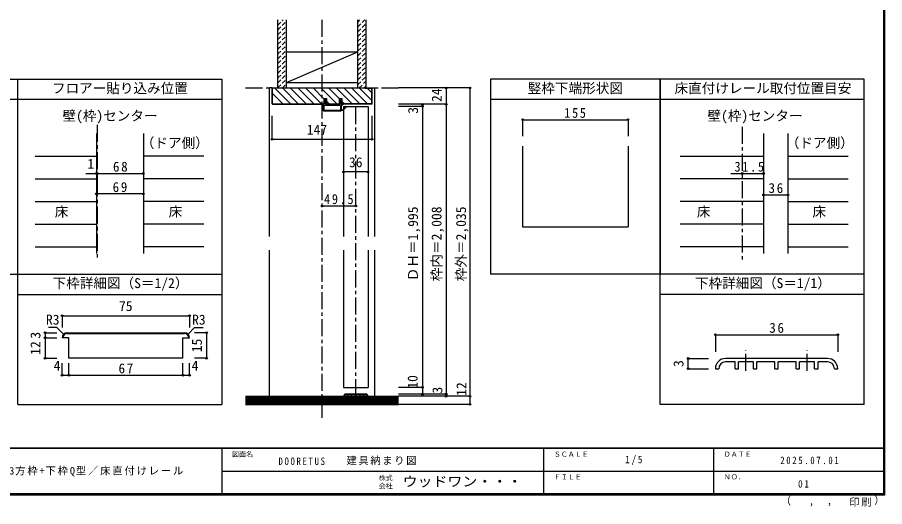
# Model space of a CAD drawing. Units: millimetres at full size, sheet at 1:5, with parts at other scales. Extents: x -973 to 977, y -718 to 696.
# Drawn here: x -299 to 977, y -718 to 1 of the extents above; entities that cross this region are included whole.
import ezdxf
from ezdxf.enums import TextEntityAlignment as Align

# ---------------------------------------------------------------- set-up
doc = ezdxf.new("R2010")
doc.units = ezdxf.units.MM
doc.header["$LTSCALE"] = 5
doc.header["$PDMODE"] = 32
doc.header["$PDSIZE"] = 2.5
doc.linetypes.add('CHAIN1', pattern=[8, 5, -1, 1, -1])
doc.linetypes.add('DASHED1', pattern=[1.8, 1.2, -0.6])
for name, color, linetype in [('0-0_補助線', 7, 'Continuous'), ('0-1_通り芯', 4, 'CHAIN1'), ('0-3_仕上げ', 7, 'Continuous'), ('0-4_枠', 3, 'Continuous'), ('0-6_扉', 6, 'Continuous'), ('0-7_金物', 7, 'Continuous'), ('0-A_文字', 3, 'Continuous'), ('0-B_寸法', 7, 'Continuous'), ('0-C_ハッチ', 4, 'DASHED1'), ('1-4_枠', 3, 'Continuous'), ('1-B_寸法', 7, 'Continuous'), ('7-7_金物', 7, 'Continuous'), ('7-B_寸法', 4, 'Continuous'), ('F-0_補助線', 7, 'Continuous'), ('F-1_枠', 6, 'Continuous'), ('F-A_文字', 7, 'Continuous')]:
    doc.layers.add(name, color=color, linetype=linetype)
doc.styles.add('ＭＳ ゴシック', font='')
doc.styles.get('ＭＳ ゴシック').set_extended_font_data('MS Gothic')

# ---------------------------------------------------------------- blocks, each defined once
blk = doc.blocks.new('2')
at = {"layer": '0-0_補助線'}
for p, q in [((-9.846, -9.622), (-9.846, 15.078)), ((-8.846, 16.078), (0.354, 16.078)), ((-8.846, 15.878), (0.637, 15.878)), ((-8.446, 14.378), (-8.446, -8.922)), ((-8.146, 14.678), (-1.546, 14.678)), ((-1.246, 14.378), (-1.246, -8.922)), ((4.154, 13.753), (4.154, 13.053)), ((5.154, 13.053), (4.512, 13.876)), ((7.154, 13.053), (5.154, 13.053)), ((0.154, 11.653), (2.154, 11.653)), ((0.154, 11.653), (0.154, -8.497)), ((2.154, 10.953), (2.154, 11.653)), ((3.154, 11.653), (2.512, 10.83)), ((3.154, 11.653), (6.154, 11.653)), ((6.154, 10.953), (6.154, 11.653)), ((7.558, 12.258), (6.516, 10.835)), ((-1.48, -10.622), (-8.846, -10.622)), ((-1.546, -9.222), (-8.146, -9.222)), ((-1.189, -10.85), (-0.732, -12.694)), ((0.154, -8.497), (2.154, -8.497)), ((4.154, -9.897), (0.154, -9.897)), ((0.154, -9.897), (0.154, -10.622)), ((0.154, -10.622), (0.645, -12.548)), ((2.154, -7.797), (2.154, -8.497)), ((3.154, -8.497), (2.512, -7.674)), ((3.154, -8.497), (6.154, -8.497)), ((4.154, -10.597), (4.154, -9.897)), ((5.154, -9.897), (4.512, -10.72)), ((7.154, -9.897), (5.154, -9.897)), ((6.154, -7.797), (6.154, -8.497)), ((7.558, -9.101), (6.516, -7.679)), ((0.354, -12.922), (-0.441, -12.922))]:
    blk.add_line(p, q, dxfattribs=at)
for points in [[(-9.646, 15.078), (-9.646, -9.622), (-9.846, -9.622)], [(4.154, 13.053), (0.154, 13.053), (0.649, 15.723)]]:
    blk.add_lwpolyline(points, dxfattribs=at)
for centre, radius, start, end in [((-8.846, 15.078), 1, 90, 180), ((-8.846, 15.078), 0.8, 90, 180), ((-8.146, 14.378), 0.3, 90, 180), ((-1.546, 14.378), 0.3, 0, 90), ((0.354, 15.778), 0.3, 349.49875, 90), ((4.354, 13.753), 0.2, 37.96957, 180), ((7.154, 12.553), 0.5, 323.78053, 90), ((2.354, 10.953), 0.2, 180, 322.03043), ((6.354, 10.953), 0.2, 180, 323.78053), ((-8.846, -9.622), 1, 180, 270), ((-2.846, -10.72), 6, 179.06153, 259.29815), ((-8.146, -8.922), 0.3, 180, 270), ((-2.846, -10.72), 5.3, 178.93757, 259.29815), ((-1.546, -8.922), 0.3, 270, 0), ((-1.48, -10.922), 0.3, 13.9282, 90), ((-0.441, -12.622), 0.3, 193.9282, 270), ((0.354, -12.622), 0.3, 270, 14.29438), ((2.354, -7.797), 0.2, 37.96957, 180), ((4.354, -10.597), 0.2, 180, 322.03043), ((6.354, -7.797), 0.2, 36.21947, 180), ((7.154, -9.397), 0.5, 270, 36.21947), ((-3.896, -16.272), 0.35, 259.29815, 79.29815)]:
    blk.add_arc(centre, radius, start, end, dxfattribs=at)
blk.add_point((-3.896, -16.622), dxfattribs=at)

msp = doc.modelspace()

# ---------------------------------------------------------------- linework, layer by layer
at = {"layer": '0-1_通り芯'}
for p, q in [((149.153, -587.5), (149.153, -2.5)), ((36.653, -102.5), (261.653, -102.5)), ((198.653, -555.5), (198.653, -126.5)), ((-181.87, -156.725), (-181.87, -355.75)), ((766.955, -159.5), (766.955, -356.007)), ((36.653, -567.5), (264.01, -567.5))]:
    msp.add_line(p, q, dxfattribs=at)
at = {"layer": '0-3_仕上げ', "color": 2}
for p, q in [((84.153, -102.5), (84.153, -2.5)), ((96.653, -102.5), (96.653, -2.5)), ((201.653, -102.5), (201.653, -2.5)), ((214.153, -102.5), (214.153, -2.5)), ((36.653, -555.5), (261.653, -555.5)), ((36.653, -567.5), (261.653, -567.5))]:
    msp.add_line(p, q, dxfattribs=at)
at = {"layer": '0-3_仕上げ'}
for p, q in [((96.653, -94.5), (201.653, -49.5)), ((36.653, -557), (261.653, -557)), ((36.653, -558.5), (261.653, -558.5)), ((36.653, -560), (261.653, -560)), ((36.653, -561.5), (261.653, -561.5)), ((36.653, -563), (261.653, -563)), ((36.653, -564.5), (261.653, -564.5)), ((36.653, -566), (261.653, -566))]:
    msp.add_line(p, q, dxfattribs=at)
at = {"layer": '0-3_仕上げ', "color": 3}
for p, q in [((96.653, -49.5), (201.653, -49.5)), ((96.653, -94.5), (201.653, -94.5))]:
    msp.add_line(p, q, dxfattribs=at)
at = {"layer": '0-3_仕上げ', "color": 4}
for p, q in [((-272.846, -202.801), (-182.87, -202.801)), ((-24.704, -202.801), (-113.87, -202.801)), ((675.98, -202.801), (798.455, -202.801)), ((834.455, -202.801), (922.818, -202.801)), ((-272.846, -236.103), (-182.87, -236.103)), ((-24.704, -236.103), (-113.87, -236.103)), ((798.455, -236.103), (675.98, -236.103)), ((834.455, -236.103), (922.818, -236.103)), ((-272.846, -269.404), (-182.87, -269.404)), ((-24.704, -269.404), (-113.87, -269.404)), ((798.455, -269.404), (675.98, -269.404)), ((834.455, -269.404), (922.818, -269.404)), ((-272.846, -302.706), (-182.87, -302.706)), ((-24.704, -302.706), (-113.87, -302.706)), ((798.455, -302.706), (675.98, -302.706)), ((834.455, -302.706), (922.818, -302.706)), ((-272.846, -336.007), (-182.87, -336.007)), ((-24.704, -336.007), (-113.87, -336.007)), ((798.455, -336.007), (675.98, -336.007)), ((834.455, -336.007), (922.818, -336.007))]:
    msp.add_line(p, q, dxfattribs=at)
at = {"layer": '0-4_枠', "color": 4}
for p, q in [((71.653, -321), (71.653, -102.5)), ((75.653, -102.5), (71.653, -102.5)), ((222.653, -102.5), (226.653, -102.5)), ((226.653, -321), (226.653, -102.5)), ((71.653, -555.5), (71.653, -341)), ((226.653, -555.5), (226.653, -341))]:
    msp.add_line(p, q, dxfattribs=at)
at = {"layer": '0-4_枠'}
for p, q in [((75.653, -125.793), (75.653, -102.5)), ((75.653, -102.5), (222.653, -102.5)), ((212.653, -103), (212.653, -102.5)), ((212.653, -103), (222.153, -103)), ((222.653, -125.793), (222.653, -102.5)), ((76.36, -126.5), (75.653, -125.793)), ((76.36, -126.5), (152.153, -126.5)), ((76.567, -126), (152.153, -126)), ((152.153, -126.5), (152.153, -118)), ((152.153, -118), (155.853, -118)), ((155.853, -126.5), (155.853, -118)), ((155.853, -126), (174.453, -126)), ((155.853, -126.5), (174.453, -126.5)), ((174.453, -126.5), (174.453, -118)), ((174.453, -118), (178.153, -118)), ((178.153, -118), (178.153, -126.5)), ((221.739, -126), (178.153, -126)), ((221.946, -126.5), (178.153, -126.5)), ((221.946, -126.5), (222.653, -125.793)), ((-182.87, -169.5), (-182.87, -346.007)), ((-113.87, -169.5), (-113.87, -346.007)), ((798.455, -169.5), (798.455, -346.007)), ((834.455, -169.5), (834.455, -346.007))]:
    msp.add_line(p, q, dxfattribs=at)
for points in [[(85.653, -102.5), (85.653, -103), (76.153, -103)], [(76.567, -126), (76.153, -125.586), (76.153, -103)], [(221.739, -126), (222.153, -125.586), (222.153, -103)]]:
    msp.add_lwpolyline(points, dxfattribs=at)
at = {"layer": '0-6_扉'}
for p, q in [((180.653, -129.5), (180.653, -321)), ((180.653, -129.5), (216.653, -129.5)), ((216.653, -129.5), (216.653, -321)), ((180.653, -341), (180.653, -542.5)), ((216.653, -341), (216.653, -542.5)), ((180.653, -542.5), (216.653, -542.5))]:
    msp.add_line(p, q, dxfattribs=at)
at = {"layer": '0-7_金物'}
for p, q in [((180.653, -555.5), (181.653, -555.5)), ((213.653, -552.5), (183.653, -552.5)), ((186.453, -553.5), (183.653, -553.5)), ((186.453, -555.5), (186.453, -553.5)), ((186.453, -555.5), (187.453, -555.5)), ((191.853, -553.5), (187.453, -553.5)), ((187.453, -555.5), (187.453, -553.5)), ((191.853, -555.5), (191.853, -553.5)), ((191.853, -555.5), (192.853, -555.5)), ((198.153, -553.5), (192.853, -553.5)), ((192.853, -555.5), (192.853, -553.5)), ((198.153, -555.5), (198.153, -553.5)), ((198.153, -555.5), (199.153, -555.5)), ((204.453, -553.5), (199.153, -553.5)), ((199.153, -555.5), (199.153, -553.5)), ((204.453, -555.5), (204.453, -553.5)), ((204.453, -555.5), (205.453, -555.5)), ((209.853, -553.5), (205.453, -553.5)), ((205.453, -555.5), (205.453, -553.5)), ((209.853, -555.5), (209.853, -553.5)), ((209.853, -555.5), (210.853, -555.5)), ((213.653, -553.5), (210.853, -553.5)), ((210.853, -555.5), (210.853, -553.5)), ((215.653, -555.5), (216.653, -555.5))]:
    msp.add_line(p, q, dxfattribs=at)
for centre, radius, start, end in [((183.653, -555.5), 3, 90, 180), ((183.653, -555.5), 2, 90, 180), ((213.653, -555.5), 3, 0, 90), ((213.653, -555.5), 2, 0, 90)]:
    msp.add_arc(centre, radius, start, end, dxfattribs=at)
at = {"layer": '0-A_文字'}
for p, q in [((-578.347, -89.5), (-298.347, -89.5)), ((-298.347, -89.5), (1.653, -89.5)), ((-298.347, -376.007), (-298.347, -89.5)), ((1.653, -89.5), (1.653, -567.5)), ((646.639, -89.5), (396.639, -89.5)), ((396.639, -89.5), (396.639, -376.007)), ((646.639, -567.5), (646.639, -89.5)), ((946.639, -89.5), (646.639, -89.5)), ((646.639, -89.5), (646.639, -376.007)), ((946.639, -567.5), (946.639, -89.5)), ((-298.347, -119.5), (-578.347, -119.5)), ((1.653, -119.5), (-298.347, -119.5)), ((646.639, -119.5), (396.639, -119.5)), ((946.639, -119.5), (646.639, -119.5)), ((444.139, -187.826), (444.139, -306.48)), ((599.139, -187.826), (599.139, -306.48)), ((444.139, -306.48), (599.139, -306.48)), ((-298.347, -567.5), (-298.347, -376.007)), ((646.639, -376.007), (396.639, -376.007)), ((946.639, -376.007), (646.639, -376.007)), ((-298.347, -406.007), (1.653, -406.007)), ((946.639, -406.007), (646.639, -406.007)), ((-298.347, -567.5), (1.653, -567.5)), ((946.639, -567.5), (646.639, -567.5))]:
    msp.add_line(p, q, dxfattribs=at)
at = {"layer": '0-A_文字', "color": 4}
for p, q in [((444.139, -149.099), (599.139, -149.099)), ((444.139, -149.099), (444.139, -173.089)), ((599.139, -149.099), (599.139, -173.089))]:
    msp.add_line(p, q, dxfattribs=at)
at = {"layer": '0-A_文字'}
msp.add_lwpolyline([(-578.347, -376.007), (-298.347, -376.007), (1.653, -376.007)], dxfattribs=at)
at = {"layer": '0-A_文字', "color": 7}
for p in [(444.139, -149.099), (599.139, -149.099)]:
    msp.add_point(p, dxfattribs=at)
at = {"layer": '0-B_寸法', "color": 4}
for p, q in [((366.653, -102.5), (261.653, -102.5)), ((331.653, -102.5), (331.653, -555.5)), ((331.653, -126.5), (261.653, -126.5)), ((296.653, -126.5), (296.653, -552.5)), ((296.653, -129.5), (261.653, -129.5)), ((75.653, -177.922), (75.653, -143.4)), ((-198.589, -228.19), (-181.87, -228.19)), ((-182.87, -228.19), (-182.87, -258.19)), ((-181.87, -228.19), (-181.87, -258.19)), ((-181.87, -228.19), (-113.87, -228.19)), ((216.653, -225.882), (180.653, -225.882)), ((750.261, -228.19), (798.455, -228.19)), ((-113.87, -258.19), (-182.87, -258.19)), ((798.455, -259.575), (834.455, -259.575)), ((149.153, -275.882), (198.653, -275.882)), ((296.653, -542.5), (261.653, -542.5)), ((331.653, -552.5), (261.653, -552.5)), ((366.653, -555.5), (261.653, -555.5))]:
    msp.add_line(p, q, dxfattribs=at)
for points in [[(366.653, -102.5), (366.653, -567.5), (261.653, -567.5)], [(75.653, -177.922), (222.653, -177.922), (222.653, -143.4)]]:
    msp.add_lwpolyline(points, dxfattribs=at)
at = {"layer": '0-B_寸法'}
for p in [(331.653, -102.5), (366.653, -102.5), (296.653, -126.5), (331.653, -126.5), (296.653, -129.5), (75.653, -177.922), (222.653, -177.922), (-182.87, -228.19), (-181.87, -228.19), (-113.87, -228.19), (180.653, -225.882), (216.653, -225.882), (766.955, -228.19), (798.455, -228.19), (-182.87, -258.19), (-113.87, -258.19), (798.455, -259.575), (834.455, -259.575), (149.153, -275.882), (198.653, -275.882), (296.653, -542.5), (296.653, -552.5), (331.653, -552.5), (331.653, -555.5), (366.653, -555.5), (366.653, -567.5)]:
    msp.add_point(p, dxfattribs=at)
at = {"layer": '0-C_ハッチ'}
for p, q in [((84.153, -9.969), (91.622, -2.5)), ((84.153, -2.898), (84.551, -2.5)), ((84.153, -17.04), (96.653, -4.54)), ((84.153, -24.111), (96.653, -11.611)), ((201.653, -5.606), (204.759, -2.5)), ((201.653, -12.677), (211.83, -2.5)), ((201.653, -19.748), (214.153, -7.248)), ((84.153, -31.182), (96.653, -18.682)), ((201.653, -26.819), (214.153, -14.319)), ((201.653, -33.89), (214.153, -21.39)), ((84.153, -38.253), (96.653, -25.753)), ((84.153, -45.324), (96.653, -32.824)), ((201.653, -40.961), (214.153, -28.461)), ((201.653, -48.032), (214.153, -35.532)), ((84.153, -52.395), (96.653, -39.895)), ((84.153, -59.466), (96.653, -46.966)), ((201.653, -55.103), (214.153, -42.603)), ((201.653, -62.174), (214.153, -49.674)), ((84.153, -66.537), (96.653, -54.037)), ((84.153, -73.608), (96.653, -61.108)), ((201.653, -69.246), (214.153, -56.746)), ((84.153, -80.679), (96.653, -68.179)), ((84.153, -87.751), (96.653, -75.251)), ((201.653, -76.317), (214.153, -63.817)), ((201.653, -83.388), (214.153, -70.888)), ((84.153, -94.822), (96.653, -82.322)), ((201.653, -90.459), (214.153, -77.959)), ((201.653, -97.53), (214.153, -85.03)), ((84.153, -101.893), (96.653, -89.393)), ((90.617, -102.5), (96.653, -96.464)), ((203.754, -102.5), (214.153, -92.101)), ((210.825, -102.5), (214.153, -99.172))]:
    msp.add_line(p, q, dxfattribs=at)
at = {"layer": '0-C_ハッチ', "linetype": 'Continuous'}
for p, q in [((76.153, -110.667), (91.487, -126)), ((79.8, -103), (102.8, -126)), ((90.614, -102.5), (114.114, -126)), ((101.927, -102.5), (125.428, -126)), ((113.241, -102.5), (136.741, -126)), ((124.555, -102.5), (148.055, -126)), ((135.869, -102.5), (152.153, -118.784)), ((147.182, -102.5), (170.683, -126)), ((158.496, -102.5), (174.453, -118.457)), ((169.81, -102.5), (193.31, -126)), ((181.124, -102.5), (204.624, -126)), ((192.437, -102.5), (215.937, -126)), ((203.751, -102.5), (222.153, -120.902)), ((215.565, -103), (222.153, -109.588)), ((155.853, -122.484), (159.369, -126)), ((178.153, -122.157), (181.996, -126))]:
    msp.add_line(p, q, dxfattribs=at)
at = {"layer": '1-4_枠'}
for p, q in [((-223.415, -469.688), (-233.415, -469.688)), ((-225.915, -462.188), (-53.415, -462.188)), ((-225.915, -463.438), (-53.414, -463.438)), ((-223.415, -499.688), (-223.415, -469.688)), ((-55.915, -469.688), (-45.915, -469.688)), ((-55.915, -499.688), (-55.915, -469.688)), ((-55.915, -499.688), (-223.415, -499.688))]:
    msp.add_line(p, q, dxfattribs=at)
for centre, radius, start, end in [((-225.915, -469.688), 7.5, 90, 180), ((-225.915, -469.688), 6.25, 90, 180), ((-53.415, -469.688), 7.5, 0, 90), ((-53.415, -469.688), 6.25, 0, 90)]:
    msp.add_arc(centre, radius, start, end, dxfattribs=at)
at = {"layer": '1-B_寸法', "color": 4}
for p, q in [((-233.415, -437.188), (-233.415, -454.688)), ((-233.415, -437.188), (-45.915, -437.188)), ((-45.915, -437.188), (-45.915, -454.688)), ((-240.915, -454.688), (-253.415, -454.688)), ((-231.218, -464.385), (-240.915, -454.688)), ((-48.111, -464.385), (-38.414, -454.688)), ((-38.415, -454.688), (-25.915, -454.688)), ((-258.415, -462.188), (-240.915, -462.188)), ((-258.415, -469.688), (-240.915, -469.688)), ((-20.915, -462.188), (-38.628, -462.188)), ((-20.915, -462.188), (-20.915, -499.688)), ((-233.415, -524.688), (-233.415, -507.188)), ((-223.415, -524.688), (-223.415, -507.188)), ((-55.915, -524.688), (-55.915, -507.188)), ((-45.915, -524.688), (-45.915, -507.188)), ((-20.915, -499.688), (-38.628, -499.688)), ((-233.415, -524.688), (-45.915, -524.688))]:
    msp.add_line(p, q, dxfattribs=at)
msp.add_lwpolyline([(-258.415, -462.188), (-258.415, -499.688), (-240.915, -499.688)], dxfattribs=at)
at = {"layer": '1-B_寸法'}
for p in [(-233.415, -437.188), (-45.915, -437.188), (-258.415, -462.188), (-258.415, -469.688), (-20.915, -462.188), (-258.415, -499.688), (-20.915, -499.688), (-233.415, -524.688), (-223.415, -524.688), (-55.915, -524.688), (-45.915, -524.688)]:
    msp.add_point(p, dxfattribs=at)
at = {"layer": '7-7_金物', "color": 4, "linetype": 'CHAIN1'}
for p, q in [((772.63, -518.365), (772.63, -487.834)), ((862.63, -518.365), (862.63, -487.834))]:
    msp.add_line(p, q, dxfattribs=at)
at = {"layer": '7-7_金物'}
for p, q in [((892.63, -500.065), (742.63, -500.065)), ((756.63, -505.065), (742.63, -505.065)), ((756.63, -515.065), (756.63, -505.065)), ((783.63, -505.065), (761.63, -505.065)), ((761.63, -515.065), (761.63, -505.065)), ((783.63, -515.065), (783.63, -505.065)), ((815.13, -505.065), (788.63, -505.065)), ((788.63, -515.065), (788.63, -505.065)), ((815.13, -515.065), (815.13, -505.065)), ((846.63, -505.065), (820.13, -505.065)), ((820.13, -515.065), (820.13, -505.065)), ((846.63, -515.065), (846.63, -505.065)), ((873.63, -505.065), (851.63, -505.065)), ((851.63, -515.065), (851.63, -505.065)), ((873.63, -515.065), (873.63, -505.065)), ((892.63, -505.065), (878.63, -505.065)), ((878.63, -515.065), (878.63, -505.065)), ((727.63, -515.065), (732.63, -515.065)), ((756.63, -515.065), (761.63, -515.065)), ((783.63, -515.065), (788.63, -515.065)), ((815.13, -515.065), (820.13, -515.065)), ((846.63, -515.065), (851.63, -515.065)), ((873.63, -515.065), (878.63, -515.065)), ((902.63, -515.065), (907.63, -515.065))]:
    msp.add_line(p, q, dxfattribs=at)
for centre, radius, start, end in [((742.63, -515.065), 15, 90, 180), ((742.63, -515.065), 10, 90, 180), ((892.63, -515.065), 15, 0, 90), ((892.63, -515.065), 10, 0, 90)]:
    msp.add_arc(centre, radius, start, end, dxfattribs=at)
at = {"layer": '7-B_寸法'}
for p, q in [((727.63, -465.065), (727.63, -490.065)), ((727.63, -465.065), (907.63, -465.065)), ((907.63, -465.065), (907.63, -490.065)), ((687.63, -500.065), (717.63, -500.065)), ((687.63, -515.065), (687.63, -500.065)), ((687.63, -515.065), (717.63, -515.065))]:
    msp.add_line(p, q, dxfattribs=at)
at = {"layer": '7-B_寸法', "color": 7}
for p in [(727.63, -465.065), (907.63, -465.065), (687.63, -500.065), (687.63, -515.065)]:
    msp.add_point(p, dxfattribs=at)
at = {"layer": 'F-1_枠'}
for p, q in [((974.986, 695.833), (974.986, -700.833)), ((975.82, 695.833), (975.82, -700.833)), ((976.653, 695.833), (976.653, -700.833)), ((976.653, -631.667), (-973.347, -631.667)), ((976.653, -632.5), (-973.347, -632.5)), ((1.653, -632.5), (1.653, -699.167)), ((474.986, -632.5), (474.986, -699.167)), ((724.986, -632.5), (724.986, -699.167)), ((1.653, -665.833), (974.986, -665.834)), ((976.653, -699.167), (-973.347, -699.167)), ((976.653, -700), (-973.347, -700)), ((976.653, -700.833), (-973.347, -700.833))]:
    msp.add_line(p, q, dxfattribs=at)

# ---------------------------------------------------------------- block references
at = {"layer": '0-0_補助線', "rotation": 90}
msp.add_blockref('2', (166.731, -126.654), dxfattribs=at)

# ---------------------------------------------------------------- texts
at = {"layer": '0-A_文字', "color": 7, "style": 'ＭＳ ゴシック'}
for s, p in [('フロアー貼り込み位置', (-248.347, -114.5)), ('竪枠下端形状図', (451.639, -114.5)), ('床直付けレール取付位置目安', (667.63, -114.5)), ('壁(枠)センター', (-232.846, -155.091)), ('壁(枠)センター', (715.98, -155.091)), ('（ドア側）', (-117.615, -194.895)), ('（ドア側）', (831.211, -194.895)), ('床', (-244.192, -296.055)), ('床', (-76.68, -296.055)), ('床', (700.401, -296.055)), ('床', (870.435, -296.055)), ('下枠詳細図（S＝1/2）', (-247.356, -401.007)), ('下枠詳細図（S＝1/1）', (697.63, -401.007))]:
    msp.add_text(s, height=14.66, dxfattribs=at).set_placement(p, align=Align.BOTTOM_LEFT)
at = {"layer": '0-A_文字', "color": 7, "insert": (505.389, -146.599), "char_height": 14.66, "attachment_point": 7, "style": 'ＭＳ ゴシック'}
msp.add_mtext('\\T1.27;\\W0.9;155', dxfattribs=at)
at = {"layer": '0-B_寸法', "style": 'ＭＳ ゴシック'}
for s, p in [('24', (329.437, -123.071)), ('3', (294.49, -140.385)), ('ＤＨ＝1,995', (294.473, -386.5)), ('枠内＝2,008', (329.153, -386.5)), ('枠外＝2,035', (365.167, -386.5)), ('10', (293.944, -544.465)), ('3', (330.369, -551.65)), ('12', (365.829, -554.966))]:
    msp.add_text(s, height=14.66, rotation=90, dxfattribs=at).set_placement(p, align=Align.BOTTOM_LEFT)
for s, p in [('147', (126.653, -175.422)), ('1', (-196.128, -225.69)), ('36', (188.653, -223.382))]:
    msp.add_text(s, height=14.66, dxfattribs=at).set_placement(p, align=Align.BOTTOM_LEFT)
at = {"layer": '0-B_寸法', "char_height": 14.66, "attachment_point": 7, "style": 'ＭＳ ゴシック'}
for s, insert in [('\\T1.27;\\W0.95;68', (-158.495, -225.69)), ('\\T1.28;\\W0.9;31.5', (755.773, -225.69)), ('\\T1.27;\\W0.95;69', (-158.995, -255.69)), ('\\T1.27;\\W0.95;36', (805.83, -257.075)), ('\\T1.28;\\W0.9;49.5', (152.028, -273.382))]:
    msp.add_mtext(s, dxfattribs=dict(at, insert=insert))
at = {"layer": '1-B_寸法', "style": 'ＭＳ ゴシック'}
for s, p in [('75', (-149.665, -434.688)), ('R3', (-257.165, -454.688)), ('R3', (-42.165, -454.688)), ('4', (-245.702, -522.188)), ('4', (-42.727, -522.188))]:
    msp.add_text(s, height=14.66, dxfattribs=at).set_placement(p, align=Align.BOTTOM_LEFT)
for s, p in [('3', (-260.915, -470.938)), ('12', (-260.915, -494.688)), ('15', (-23.415, -490.938))]:
    msp.add_text(s, height=14.66, rotation=90, dxfattribs=at).set_placement(p, align=Align.BOTTOM_LEFT)
at = {"layer": '1-B_寸法', "insert": (-150.29, -522.188), "char_height": 14.66, "attachment_point": 7, "style": 'ＭＳ ゴシック'}
msp.add_mtext('\\T1.27;\\W0.95;67', dxfattribs=at)
at = {"layer": '7-B_寸法', "color": 7, "style": 'ＭＳ ゴシック'}
msp.add_text('3', height=14.66, rotation=90, dxfattribs=at).set_placement((685.13, -512.565), align=Align.BOTTOM_LEFT)
at = {"layer": '7-B_寸法', "color": 7, "insert": (807.005, -462.565), "char_height": 14.66, "attachment_point": 7, "style": 'ＭＳ ゴシック'}
msp.add_mtext('\\T1.27;\\W0.95;36', dxfattribs=at)
at = {"layer": 'F-0_補助線', "char_height": 11, "attachment_point": 7, "style": 'ＭＳ ゴシック'}
for s, insert in [('\\T1.39;\\W0.85;DOORETUS', (84.986, -656.798)), ('\\T1.17;建具納まり図', (185.035, -656.798))]:
    msp.add_mtext(s, dxfattribs=dict(at, insert=insert))
at = {"layer": 'F-A_文字', "style": 'ＭＳ ゴシック'}
for s, height, p in [('図面名', 7.331, (16.653, -646.667)), ('ＳＣＡＬＥ', 7.331, (489.986, -646.667)), ('ＤＡＴＥ', 7.331, (739.986, -646.667)), ('株式', 7.331, (232.486, -681.5)), ('ＦＩＬＥ', 7.331, (489.986, -680)), ('ＮＯ．', 7.331, (739.986, -680.001)), ('会社', 7.331, (232.486, -693.5)), ('）', 11, (961.387, -717.355)), ('（', 11, (823.992, -718.052)), (',', 11, (865.199, -718.052)), (',', 11, (891.686, -717.588))]:
    msp.add_text(s, height=height, dxfattribs=at).set_placement(p, align=Align.BOTTOM_LEFT)
at = {"layer": 'F-A_文字', "style": 'ＭＳ ゴシック', "width": 1.1}
msp.add_text('ウッドワン・・・', height=14.66, dxfattribs=at).set_placement((267.486, -692.5), align=Align.BOTTOM_LEFT)
at = {"layer": 'F-A_文字', "char_height": 11, "attachment_point": 7, "style": 'ＭＳ ゴシック'}
for s, insert in [('\\T1.38;\\W0.9;1/5', (594.986, -656.667)), ('\\T1.39;\\W0.85;2025.07.01', (823.111, -655.417)), ('\\T1.19;ドレタス\u3000H20トイレドア\u3000固定枠155㎜幅\u3000通常丁番\u3000通気仕様\u30003方枠+下枠Q型／床直付けレール', (-846.68, -673.333)), ('\\T1.36;\\W0.9;01', (849.361, -690.001)), ('\\T1.17;印刷', (924.678, -717.82))]:
    msp.add_mtext(s, dxfattribs=dict(at, insert=insert))

doc.saveas('drawing.dxf')
